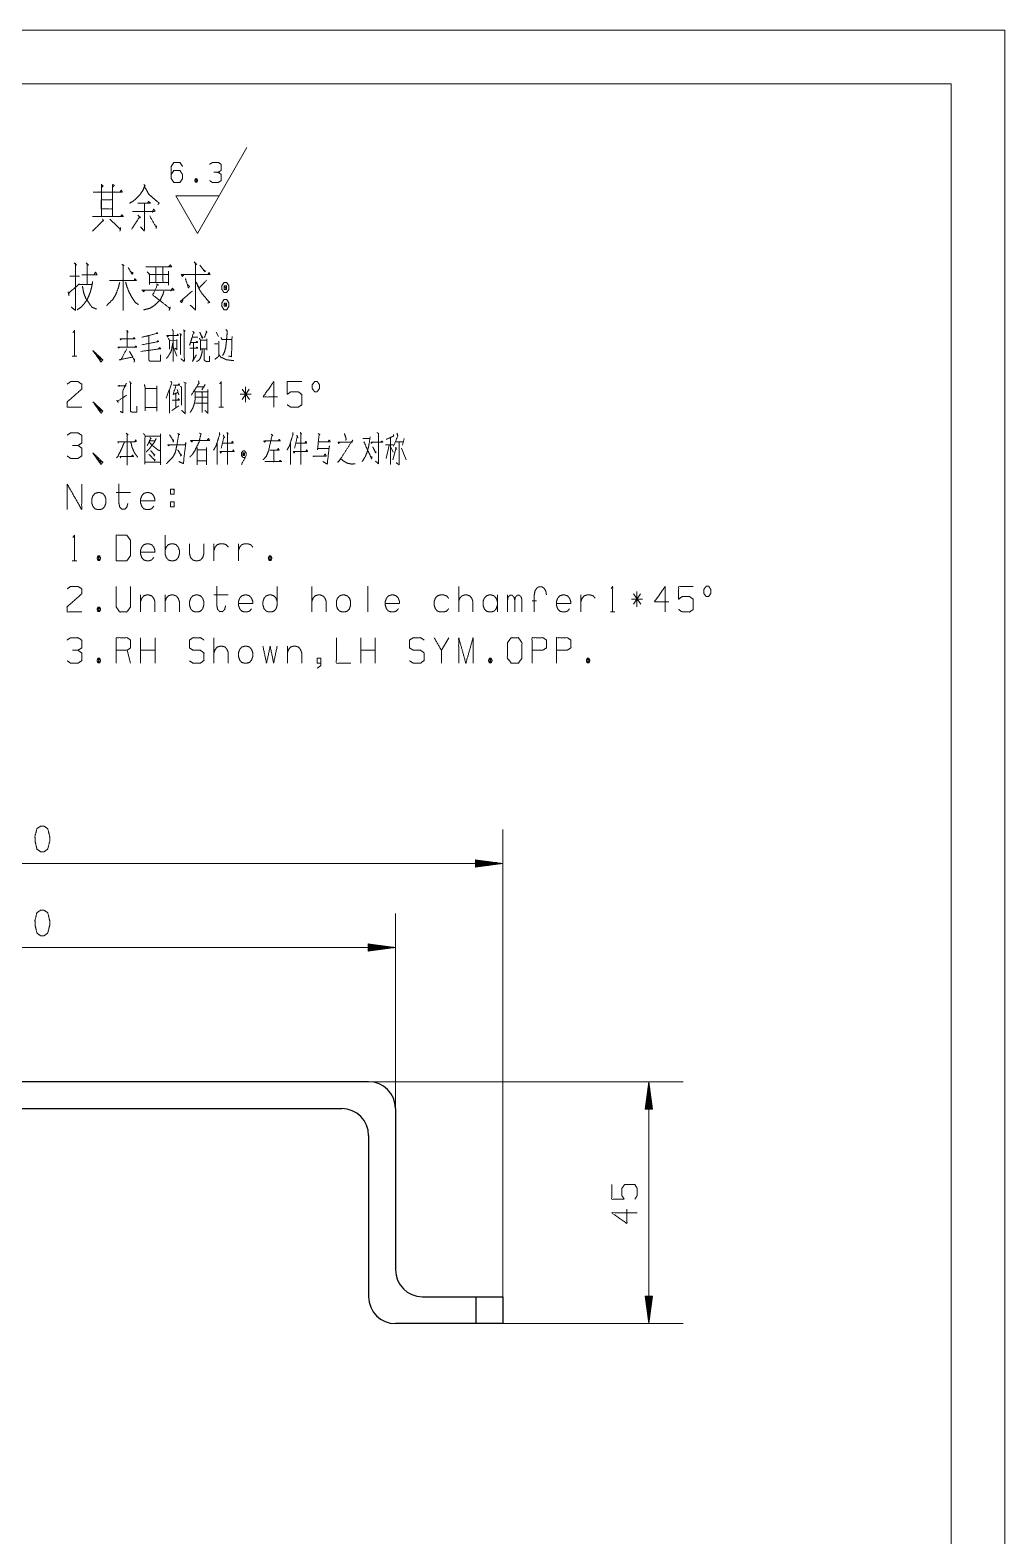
# Model space of a CAD drawing. Header units: millimetres. Extents: x 0 to 210, y 0 to 297.
# Drawn here: x 119.3 to 210, y 156.9 to 297 of the extents above; entities that cross this region are included whole.
import ezdxf

# ---------------------------------------------------------------- set-up
doc = ezdxf.new("R2010")
doc.units = ezdxf.units.MM
doc.layers.add('101', color=7, linetype='Continuous', true_color=0xffffff)

msp = doc.modelspace()

# ---------------------------------------------------------------- linework, layer by layer
at = {"layer": '101', "color": 133, "linetype": 'Continuous', "lineweight": 18}
for p, q in [((210, 297), (0, 297)), ((210, 0), (210, 297)), ((205, 292), (25, 292)), ((205, 5), (205, 292))]:
    msp.add_line(p, q, dxfattribs=at)
at = {"layer": '101', "color": 43, "linetype": 'Continuous', "lineweight": 18}
for p, q in [((134.86, 278.09), (139.47, 286.09)), ((134.68, 283.18), (134.8, 282.84)), ((134.86, 278.09), (132.84, 281.59)), ((132.84, 281.59), (136.88, 281.59))]:
    msp.add_line(p, q, dxfattribs=at)
at = {"layer": '101', "color": 72, "linetype": 'Continuous', "lineweight": 18}
for p, q in [((122.99, 274.12), (123.89, 274.12)), ((123.89, 273.33), (125.03, 273.33)), ((133.57, 269.13), (133.71, 268.98)), ((132.27, 268.08), (132.95, 268.11)), ((133.23, 268.78), (133.37, 268.63)), ((133.28, 268.68), (133.28, 266.81)), ((136.46, 267.83), (136.77, 267.83)), ((136.6, 268.91), (136.81, 268.51)), ((123.2, 266.68), (123.63, 266.68)), ((132.63, 267.46), (132.95, 266.68)), ((132.27, 263.52), (132.27, 261.35)), ((132.96, 263.57), (133.14, 263.07)), ((133.6, 264.25), (133.85, 264.17)), ((134.82, 263.82), (135.51, 263.82)), ((135.59, 264.02), (135.26, 263.55)), ((139.67, 263.6), (139.02, 262.65)), ((139.02, 263.6), (139.69, 262.65)), ((139.33, 262.4), (139.33, 263.82)), ((132.47, 261.62), (133.12, 262.05)), ((132.84, 263.15), (132.84, 261.87)), ((134.68, 262.3), (135.79, 262.3)), ((134.71, 262.85), (135.81, 262.85)), ((139.85, 263.12), (138.84, 263.12)), ((136.86, 261.92), (137.29, 261.92)), ((128.23, 259.51), (128.41, 259.36)), ((128.32, 259.41), (128.32, 256.53)), ((136.7, 258.56), (136.7, 256.58)), ((143.53, 258.56), (143.53, 256.58)), ((150.24, 259.01), (150.91, 259.01)), ((152.36, 258.43), (153.12, 258.43)), ((152.69, 258.38), (152.43, 257.16)), ((152.83, 259.11), (152.83, 256.58)), ((152.87, 258.21), (153.08, 257.73)), ((153.35, 258.16), (153.03, 257.03)), ((153.26, 258.71), (154.04, 258.71)), ((153.28, 258.21), (153.42, 257.98)), ((153.86, 258.11), (154.27, 257.01)), ((154.11, 259.01), (153.93, 258.38)), ((127.3, 253.97), (128.62, 253.97)), ((132.35, 253.12), (132.68, 253.12)), ((132.35, 253.12), (132.35, 252.65)), ((131.85, 248.26), (131.85, 250.01)), ((125.6, 248.08), (125.76, 247.66)), ((136.4, 247.63), (136.4, 249.21)), ((138.68, 247.63), (138.68, 249.21)), ((141.54, 248.08), (141.7, 247.66)), ((123.2, 247.63), (123.63, 247.63)), ((145.51, 242.87), (145.51, 245.25)), ((150.73, 245.27), (150.73, 242.87)), ((159.17, 242.87), (159.17, 245.25)), ((129.57, 244.45), (129.57, 242.87)), ((131.85, 244.45), (131.85, 242.87)), ((136.4, 244.45), (137.73, 244.45)), ((162.77, 242.87), (162.77, 244.45)), ((163.72, 242.87), (163.72, 244.45)), ((166.42, 243.92), (166, 243.92)), ((170.55, 242.87), (170.55, 244.45)), ((176.27, 244.07), (175.26, 244.07)), ((176.09, 244.55), (175.44, 243.6)), ((175.44, 244.55), (176.11, 243.6)), ((175.76, 243.35), (175.76, 244.77)), ((125.6, 243.32), (125.76, 242.9)), ((173.29, 242.87), (173.71, 242.87)), ((129.57, 238.11), (129.57, 240.48)), ((130.92, 238.11), (130.92, 240.48)), ((136.4, 238.11), (136.4, 240.48)), ((143.23, 239.68), (143.23, 238.11)), ((150.06, 238.11), (150.06, 240.48)), ((151.41, 238.11), (151.41, 240.48)), ((158.24, 240.48), (157.56, 239.31)), ((125.6, 238.56), (125.76, 238.13)), ((128.64, 238.11), (128.31, 239.31)), ((130.92, 239.31), (129.57, 239.31)), ((151.41, 239.31), (150.06, 239.31)), ((162.03, 238.56), (162.19, 238.13)), ((171.13, 238.56), (171.29, 238.13))]:
    msp.add_line(p, q, dxfattribs=at)
at = {"layer": '101', "color": 22, "linetype": 'Continuous', "lineweight": 18}
for p, q in [((163.29, 179.17), (163.29, 222.65)), ((73.29, 219.47), (163.29, 219.47)), ((160.75, 219.81), (160.75, 219.14)), ((163.29, 219.47), (160.75, 219.81)), ((160.75, 219.8), (160.78, 219.8)), ((160.75, 219.8), (160.78, 219.8)), ((160.75, 219.75), (161.17, 219.75)), ((160.75, 219.7), (161.55, 219.7)), ((160.75, 219.65), (161.94, 219.65)), ((160.75, 219.6), (162.32, 219.6)), ((160.75, 219.55), (162.71, 219.55)), ((160.75, 219.5), (163.1, 219.5)), ((160.75, 219.14), (163.29, 219.47)), ((160.75, 219.45), (163.1, 219.45)), ((160.75, 219.4), (162.71, 219.4)), ((160.75, 219.35), (162.32, 219.35)), ((160.75, 219.29), (161.94, 219.29)), ((160.75, 219.24), (161.55, 219.24)), ((160.75, 219.19), (161.17, 219.19)), ((160.75, 219.14), (160.78, 219.14)), ((160.75, 219.14), (160.78, 219.14)), ((153.29, 196.67), (153.29, 214.83)), ((83.29, 211.66), (153.29, 211.66)), ((150.75, 211.99), (150.75, 211.32)), ((153.29, 211.66), (150.75, 211.99)), ((150.75, 211.99), (150.78, 211.99)), ((150.75, 211.99), (150.78, 211.99)), ((150.75, 211.94), (151.17, 211.94)), ((150.75, 211.88), (151.55, 211.88)), ((150.75, 211.83), (151.94, 211.83)), ((150.75, 211.78), (152.32, 211.78)), ((150.75, 211.73), (152.71, 211.73)), ((150.75, 211.68), (153.1, 211.68)), ((150.75, 211.32), (153.29, 211.66)), ((150.75, 211.63), (153.1, 211.63)), ((150.75, 211.58), (152.71, 211.58)), ((150.75, 211.53), (152.32, 211.53)), ((150.75, 211.48), (151.94, 211.48)), ((150.75, 211.43), (151.55, 211.43)), ((150.75, 211.38), (151.17, 211.38)), ((150.75, 211.33), (150.78, 211.33)), ((150.75, 211.33), (150.78, 211.33)), ((150.79, 199.17), (180.05, 199.17)), ((176.88, 199.17), (176.54, 196.63)), ((176.85, 196.63), (176.85, 198.97)), ((176.88, 176.67), (176.88, 199.17)), ((177.21, 196.63), (176.88, 199.17)), ((176.9, 196.63), (176.9, 198.97)), ((176.7, 196.63), (176.7, 197.82)), ((176.75, 196.63), (176.75, 198.2)), ((176.8, 196.63), (176.8, 198.59)), ((176.95, 196.63), (176.95, 198.59)), ((177, 196.63), (177, 198.2)), ((177.05, 196.63), (177.05, 197.82)), ((176.54, 196.63), (176.54, 196.66)), ((176.54, 196.63), (176.54, 196.66)), ((176.54, 196.63), (177.21, 196.63)), ((176.6, 196.63), (176.6, 197.05)), ((176.65, 196.63), (176.65, 197.43)), ((177.1, 196.63), (177.1, 197.43)), ((177.15, 196.63), (177.15, 197.05)), ((177.21, 196.63), (177.21, 196.66)), ((177.21, 196.63), (177.21, 196.66)), ((177.21, 179.21), (176.54, 179.21)), ((176.54, 179.21), (176.88, 176.67)), ((176.54, 179.21), (176.54, 179.18)), ((176.54, 179.21), (176.54, 179.18)), ((176.6, 179.21), (176.6, 178.79)), ((176.65, 179.21), (176.65, 178.4)), ((176.7, 179.21), (176.7, 178.02)), ((176.75, 179.21), (176.75, 177.63)), ((176.8, 179.21), (176.8, 177.25)), ((176.85, 179.21), (176.85, 176.86)), ((176.88, 176.67), (177.21, 179.21)), ((176.9, 179.21), (176.9, 176.86)), ((176.95, 179.21), (176.95, 177.25)), ((177, 179.21), (177, 177.63)), ((177.05, 179.21), (177.05, 178.02)), ((177.1, 179.21), (177.1, 178.4)), ((177.15, 179.21), (177.15, 178.79)), ((177.21, 179.21), (177.21, 179.18)), ((177.21, 179.21), (177.21, 179.18)), ((160.79, 176.67), (180.05, 176.67))]:
    msp.add_line(p, q, dxfattribs=at)
at = {"layer": '101', "color": 72, "linetype": 'Continuous', "lineweight": 25}
for p, q in [((150.79, 199.17), (85.79, 199.17)), ((88.29, 196.67), (148.29, 196.67)), ((153.29, 196.67), (153.29, 181.67)), ((150.79, 194.17), (150.79, 179.17)), ((155.79, 179.17), (160.79, 179.17)), ((160.79, 176.67), (160.79, 179.17)), ((160.79, 179.17), (163.29, 179.17)), ((163.29, 179.17), (163.29, 176.67)), ((160.79, 176.67), (153.29, 176.67)), ((163.29, 176.67), (160.79, 176.67))]:
    msp.add_line(p, q, dxfattribs=at)
for centre, start, end in [((150.79, 196.67), 0, 90), ((148.29, 194.17), 0, 90), ((155.79, 181.67), 180, 270), ((153.29, 179.17), 180, 270)]:
    msp.add_arc(centre, 2.5, start, end, dxfattribs=at)
at = {"layer": '101', "color": 43, "linetype": 'Continuous', "lineweight": 18}
for points, knots in [([(132.42, 283.57), (132.67, 283.95), (133.22, 283.95), (133.48, 283.57), (133.48, 283.2), (133.22, 282.82), (132.67, 282.82), (132.42, 283.2), (132.42, 284.32), (132.67, 284.69), (133.22, 284.69), (133.48, 284.32)], [0, 0, 0.076964, 0.169762, 0.248074, 0.312018, 0.39033, 0.483129, 0.560092, 0.751926, 0.82889, 0.921688, 1, 1]), ([(136.8, 283.77), (137.07, 283.95), (137.07, 284.52), (136.8, 284.69), (136.26, 284.69), (135.99, 284.52)], [0, 0, 0.153875, 0.429861, 0.58373, 0.84613, 1, 1]), ([(134.68, 282.84), (134.8, 282.84), (134.87, 283.02), (134.8, 283.18), (134.68, 283.18), (134.61, 283.02), (134.68, 282.84), (134.8, 283.18)], [0, 0, 0.093972, 0.236779, 0.365956, 0.459928, 0.589106, 0.731912, 1, 1]), ([(136.01, 283), (136.26, 282.82), (136.8, 282.82), (137.07, 283), (137.07, 283.57), (136.8, 283.77), (136.4, 283.77)], [0, 0, 0.124123, 0.343691, 0.47245, 0.703378, 0.836731, 1, 1])]:
    msp.add_open_spline(points, degree=1, knots=knots, dxfattribs=at)
at = {"layer": '101', "color": 72, "linetype": 'Continuous', "lineweight": 18}
for points, knots in [([(125.9, 282.65), (126.08, 282.5), (125.92, 282.35), (125.92, 282.65), (125.92, 279.65), (125.92, 281.94), (125.15, 281.94), (127.88, 281.94), (126.96, 281.94), (126.96, 282.61), (126.96, 279.65), (126.96, 281.22), (125.9, 281.22), (125.9, 280.36), (126.96, 280.36), (126.96, 279.65), (125.1, 279.65), (127.96, 279.65), (127.83, 279.84), (127.7, 279.65)], [0, 0, 0.009716, 0.018619, 0.030835, 0.152988, 0.24613, 0.277436, 0.388628, 0.426411, 0.453896, 0.574522, 0.638652, 0.681833, 0.716952, 0.760133, 0.789144, 0.864711, 0.9813, 0.99065, 1, 1]), ([(126.98, 282.42), (127.12, 282.54), (126.96, 282.65)], [0, 0, 0.471547, 1, 1]), ([(127.65, 281.94), (127.78, 282.12), (127.86, 281.94)], [0, 0, 0.529964, 1, 1]), ([(129.87, 282.65), (130.03, 282.5), (129.95, 282.54), (129.79, 282.09), (129.52, 281.71), (129.2, 281.37), (128.91, 281.11), (128.54, 280.89)], [0, 0, 0.086309, 0.12102, 0.309422, 0.490699, 0.673786, 0.828669, 1, 1]), ([(129.92, 282.42), (130.13, 282.12), (130.32, 281.75), (130.69, 281.41), (131.14, 281.04), (131.27, 280.92), (131.3, 280.92), (131.19, 280.77)], [0, 0, 0.162725, 0.348029, 0.570221, 0.829897, 0.906896, 0.918637, 1, 1]), ([(128.83, 280.14), (130.93, 280.14), (130.79, 280.36), (130.66, 280.06)], [0, 0, 0.780473, 0.877784, 1, 1]), ([(129.31, 280.89), (130.5, 280.89), (130.32, 281.07), (130.19, 280.89)], [0, 0, 0.707414, 0.863844, 1, 1]), ([(129.92, 280.89), (129.92, 278.3), (129.55, 278.71)], [0, 0, 0.823411, 1, 1]), ([(126.03, 279.42), (126.13, 279.24), (126.11, 279.31), (125.1, 278.3)], [0, 0, 0.125003, 0.171161, 1, 1]), ([(126.72, 279.42), (127.7, 278.45), (127.7, 278.64), (127.65, 278.3)], [0, 0, 0.723289, 0.821344, 1, 1]), ([(129.31, 279.8), (129.55, 279.54), (129.5, 279.65), (128.75, 278.49)], [0, 0, 0.190888, 0.257814, 1, 1]), ([(130.42, 279.72), (131.03, 278.64), (131.06, 278.79), (131.01, 278.56)], [0, 0, 0.76477, 0.858208, 1, 1]), ([(123.39, 275.36), (123.6, 275.13), (123.5, 275.28), (123.5, 270.93), (123.12, 271.23)], [0, 0, 0.05812, 0.09265, 0.910293, 1, 1]), ([(124.5, 275.36), (124.74, 275.13), (124.61, 275.21), (124.61, 273.37)], [0, 0, 0.141502, 0.207217, 1, 1]), ([(127.81, 275.21), (128.05, 275.1), (127.94, 275.13), (127.94, 270.9), (127.94, 273.71), (126.67, 273.71), (129.16, 273.71), (129.03, 273.9), (128.98, 273.71)], [0, 0, 0.022711, 0.032395, 0.397209, 0.639341, 0.748901, 0.963455, 0.983225, 1, 1]), ([(128.42, 274.91), (128.79, 274.27), (128.87, 274.42), (128.69, 274.5)], [0, 0, 0.665994, 0.819283, 1, 1]), ([(130.06, 274.98), (132.47, 274.98), (132.34, 275.17), (132.18, 274.98)], [0, 0, 0.835354, 0.914861, 1, 1]), ([(130.19, 274.5), (130.4, 274.31), (130.4, 273.33), (130.4, 273.52), (132.18, 273.52), (132.18, 273.26), (132.18, 274.57), (132.18, 274.27), (130.33, 274.27), (130.99, 274.27), (130.99, 274.95), (130.99, 273.52), (131.65, 273.52), (131.65, 274.91)], [0, 0, 0.024061, 0.106927, 0.122861, 0.273834, 0.296144, 0.407695, 0.433192, 0.590924, 0.647258, 0.704627, 0.82574, 0.882073, 1, 1]), ([(134.56, 275.43), (134.77, 275.17), (134.69, 275.32), (134.69, 270.97), (134.19, 271.42)], [0, 0, 0.060996, 0.091685, 0.877915, 1, 1]), ([(135.09, 275.13), (135.57, 274.5), (135.6, 274.61), (135.38, 274.65)], [0, 0, 0.706411, 0.808931, 1, 1]), ([(122.83, 272.66), (122.91, 272.32), (122.86, 272.51), (123.89, 273.41)], [0, 0, 0.181309, 0.283199, 1, 1]), ([(125.11, 273.6), (125.01, 273.07), (124.9, 272.66), (124.77, 272.32), (124.61, 271.95), (124.34, 271.57), (124.08, 271.27), (123.66, 270.97)], [0, 0, 0.172188, 0.30911, 0.425674, 0.556628, 0.704269, 0.832974, 1, 1]), ([(124.11, 274.23), (125.51, 274.23), (125.38, 274.5), (125.25, 274.27)], [0, 0, 0.716781, 0.866789, 1, 1]), ([(124.16, 273.18), (124.21, 272.92), (124.26, 272.62), (124.37, 272.28), (124.53, 271.95), (125.03, 271.23), (125.46, 271.05)], [0, 0, 0.101604, 0.217194, 0.351411, 0.492975, 0.824035, 1, 1]), ([(127.63, 273.52), (127.49, 273), (127.26, 272.4), (126.99, 271.95), (126.41, 271.38)], [0, 0, 0.214887, 0.471143, 0.678419, 1, 1]), ([(128.18, 273.56), (128.29, 273.15), (128.5, 272.62), (128.77, 272.13), (129.06, 271.68), (129.38, 271.46)], [0, 0, 0.172226, 0.401195, 0.625592, 0.842428, 1, 1]), ([(131.04, 273.41), (131.23, 273.26), (131.15, 273.33), (130.7, 272.36), (132.29, 271.12), (132.34, 271.23), (132.23, 270.93)], [0, 0, 0.061502, 0.089679, 0.366513, 0.885935, 0.917991, 1, 1]), ([(133.58, 274.23), (133.45, 274.08), (133.37, 274.27), (136.02, 274.27), (135.94, 274.46), (135.83, 274.27)], [0, 0, 0.057622, 0.116247, 0.87937, 0.937996, 1, 1]), ([(133.74, 273.9), (134.01, 273.03), (134.14, 273.15), (133.95, 273.33)], [0, 0, 0.673371, 0.803122, 1, 1]), ([(135.73, 273.75), (135.01, 273), (134.75, 273.56), (135.01, 272.92), (135.25, 272.55), (135.52, 272.21), (135.97, 271.68), (136.02, 271.68), (135.83, 271.61)], [0, 0, 0.248755, 0.397958, 0.563615, 0.67026, 0.773236, 0.939249, 0.951973, 1, 1]), ([(137.58, 273.52), (137.34, 273.52), (137.13, 273.22), (137.13, 272.88), (137.34, 272.58), (137.58, 272.58), (137.79, 272.88), (137.79, 273.22), (137.58, 273.52)], [0, 0, 0.091012, 0.231142, 0.359871, 0.5, 0.591012, 0.731142, 0.859871, 1, 1]), ([(137.58, 272.88), (137.58, 273.22), (137.34, 273.22)], [0, 0, 0.585821, 1, 1]), ([(137.34, 272.88), (137.58, 272.88), (137.34, 273.22), (137.34, 272.88)], [0, 0, 0.24116, 0.6589, 1, 1]), ([(129.98, 272.81), (129.85, 272.66), (129.72, 272.81), (132.69, 272.81), (132.53, 273), (132.39, 272.73)], [0, 0, 0.051202, 0.102404, 0.861893, 0.924784, 1, 1]), ([(131.73, 272.7), (131.65, 272.4), (131.41, 271.91), (130.91, 271.42), (130.43, 271.12), (129.85, 270.97)], [0, 0, 0.114105, 0.313644, 0.571355, 0.778589, 1, 1]), ([(133.53, 271.98), (133.4, 271.65), (133.26, 271.76), (134.4, 272.73)], [0, 0, 0.178041, 0.263409, 1, 1]), ([(137.79, 271.61), (137.58, 271.95), (137.34, 271.95), (137.13, 271.61), (137.13, 271.31), (137.34, 270.97), (137.58, 270.97), (137.79, 271.31), (137.79, 271.61)], [0, 0, 0.149196, 0.238511, 0.387707, 0.5, 0.649196, 0.738511, 0.887707, 1, 1]), ([(137.58, 271.61), (137.34, 271.61), (137.58, 271.31), (137.58, 271.61)], [0, 0, 0.258816, 0.674596, 1, 1]), ([(137.34, 271.61), (137.34, 271.31), (137.58, 271.31)], [0, 0, 0.556988, 1, 1]), ([(123.28, 268.86), (123.42, 269.06), (123.42, 266.68)], [0, 0, 0.093493, 1, 1]), ([(128.29, 269.08), (128.41, 268.91), (128.32, 268.98), (128.32, 267.51), (127.46, 267.51), (129.21, 267.51), (129.12, 267.61), (129.01, 267.48)], [0, 0, 0.045421, 0.069983, 0.382581, 0.566131, 0.936975, 0.96526, 1, 1]), ([(132.52, 269.16), (132.59, 269.03), (132.59, 266.18)], [0, 0, 0.047977, 1, 1]), ([(133.64, 269.03), (133.64, 266.18), (133.32, 266.43)], [0, 0, 0.875675, 1, 1]), ([(134.43, 268.98), (134.57, 268.81), (134.5, 268.88), (134.13, 267.68), (134.37, 268.43), (134.9, 268.43)], [0, 0, 0.07747, 0.112964, 0.545476, 0.817419, 1, 1]), ([(135.66, 269.01), (135.75, 268.86), (135.72, 268.93), (135.51, 268.41)], [0, 0, 0.21148, 0.312206, 1, 1]), ([(137.5, 269.16), (137.64, 269.01), (137.61, 268.66), (137.57, 268.18), (137.5, 267.51), (137.36, 267.01), (137.2, 266.73)], [0, 0, 0.080833, 0.218771, 0.405547, 0.671675, 0.875424, 1, 1]), ([(127.81, 268.28), (127.72, 268.18), (127.67, 268.28), (129.05, 268.28), (128.96, 268.41), (128.89, 268.28)], [0, 0, 0.069438, 0.128331, 0.845636, 0.925285, 1, 1]), ([(131.08, 268.91), (131.16, 268.73), (131.11, 268.78), (129.68, 268.43), (130.33, 268.58), (130.33, 266.38), (130.37, 266.23), (130.46, 266.21), (131.41, 266.21), (131.41, 266.78)], [0, 0, 0.030685, 0.042091, 0.272771, 0.377787, 0.722121, 0.746243, 0.760618, 0.910004, 1, 1]), ([(129.7, 267.73), (131.27, 268.03), (131.16, 268.11), (131.04, 267.98)], [0, 0, 0.839668, 0.907777, 1, 1]), ([(132.56, 267.86), (132.49, 267.48), (132.45, 267.26), (132.38, 267.06), (132.2, 266.76), (132.12, 266.63), (131.97, 266.46)], [0, 0, 0.246544, 0.393711, 0.530759, 0.755723, 0.854636, 1, 1]), ([(132.15, 268.56), (132.1, 268.43), (132.01, 268.58), (133.09, 268.58), (133.02, 268.73), (132.96, 268.58)], [0, 0, 0.079266, 0.180892, 0.810309, 0.907117, 1, 1]), ([(132.15, 268.31), (132.26, 268.16), (132.26, 267.33)], [0, 0, 0.182108, 1, 1]), ([(132.95, 268.23), (132.95, 267.26), (132.79, 267.41)], [0, 0, 0.816828, 1, 1]), ([(134.25, 267.93), (134.89, 267.93), (134.8, 268.06), (134.73, 267.93)], [0, 0, 0.682003, 0.846077, 1, 1]), ([(134.48, 267.91), (134.48, 266.38), (134.39, 266.16), (134.75, 266.78)], [0, 0, 0.613737, 0.711023, 1, 1]), ([(135.05, 268.33), (135.13, 268.18), (135.13, 267.23), (135.13, 267.36), (135.72, 267.36), (135.72, 267.23), (135.72, 268.28), (135.72, 268.16), (135.12, 268.16)], [0, 0, 0.046635, 0.301101, 0.334582, 0.490817, 0.524298, 0.80555, 0.839031, 1, 1]), ([(135.08, 268.91), (135.31, 268.33), (135.36, 268.41), (135.22, 268.58)], [0, 0, 0.661513, 0.759638, 1, 1]), ([(136.85, 268.06), (136.85, 266.81), (136.83, 266.66), (136.69, 266.53), (136.49, 266.38)], [0, 0, 0.681083, 0.76337, 0.86621, 1, 1]), ([(137.04, 268.41), (137.15, 268.23), (138.07, 268.23)], [0, 0, 0.182095, 1, 1]), ([(138.08, 268.51), (138.03, 266.63), (137.76, 266.68)], [0, 0, 0.87425, 1, 1]), ([(125.29, 266.96), (125.89, 266.33), (125.75, 266.33), (125.14, 267.18), (125.89, 266.11), (126.05, 266.33), (125.14, 267.18)], [0, 0, 0.178025, 0.207059, 0.420796, 0.689032, 0.745609, 1, 1]), ([(127.58, 267.48), (127.51, 267.41), (127.46, 267.51)], [0, 0, 0.476633, 1, 1]), ([(128.29, 267.36), (127.74, 266.33), (127.58, 266.33), (128.84, 266.58), (128.55, 267.11), (128.99, 266.28), (129.01, 266.43), (128.98, 266.11)], [0, 0, 0.252056, 0.286554, 0.564054, 0.69338, 0.896345, 0.929101, 1, 1]), ([(129.59, 267.11), (131.43, 267.36), (131.36, 267.48), (131.25, 267.36)], [0, 0, 0.857787, 0.924197, 1, 1]), ([(134.16, 267.41), (134.9, 267.41), (134.8, 267.51), (134.71, 267.38)], [0, 0, 0.712978, 0.852975, 1, 1]), ([(135.29, 267.28), (135.29, 267.01), (135.22, 266.73), (135.12, 266.46), (134.99, 266.28), (134.76, 266.16)], [0, 0, 0.206834, 0.420394, 0.642071, 0.803267, 1, 1]), ([(135.49, 267.28), (135.49, 266.33), (135.56, 266.23), (135.7, 266.18), (135.97, 266.18), (135.97, 266.66)], [0, 0, 0.484056, 0.54646, 0.622879, 0.757967, 1, 1]), ([(136.9, 266.78), (137.02, 266.58), (137.2, 266.51), (137.39, 266.41), (137.57, 266.33), (137.76, 266.31), (138.01, 266.28), (138.26, 266.28)], [0, 0, 0.153717, 0.279203, 0.422103, 0.547596, 0.675712, 0.838271, 1, 1]), ([(122.74, 264.07), (123.06, 264.3), (123.75, 264.3), (124.09, 264.07), (124.09, 263.6), (122.73, 262.4), (122.74, 261.92), (124.09, 261.92)], [0, 0, 0.069691, 0.192977, 0.265273, 0.350228, 0.67474, 0.759753, 1, 1]), ([(127.6, 263.97), (127.56, 263.87), (127.47, 263.92), (128.22, 263.92)], [0, 0, 0.111654, 0.218544, 1, 1]), ([(128.25, 264.15), (127.92, 263.45), (127.92, 261.4), (127.67, 261.52)], [0, 0, 0.250153, 0.910676, 1, 1]), ([(128.53, 264.32), (128.71, 264.12), (128.62, 264.17), (128.62, 261.65), (128.64, 261.52), (128.8, 261.45), (129.21, 261.45), (129.21, 262.02)], [0, 0, 0.063895, 0.088205, 0.692698, 0.72292, 0.765022, 0.862345, 1, 1]), ([(129.93, 264.02), (130, 263.7), (130, 261.57), (130, 261.9), (131.09, 261.9), (131.09, 261.57), (131.09, 263.92), (131.09, 263.67), (130.02, 263.67)], [0, 0, 0.0422, 0.311814, 0.35305, 0.492089, 0.533324, 0.831486, 0.863204, 1, 1]), ([(131.94, 262.75), (132.49, 264.17), (132.4, 264.32), (132.38, 264.35)], [0, 0, 0.881767, 0.982312, 1, 1]), ([(132.86, 263.92), (132.59, 263.1), (133.05, 263.3)], [0, 0, 0.633567, 1, 1]), ([(132.61, 263.97), (133.21, 263.97), (133.14, 264.1), (133.05, 263.97)], [0, 0, 0.669481, 0.829459, 1, 1]), ([(133.28, 263.87), (133.39, 263.77), (133.39, 262.1)], [0, 0, 0.080057, 1, 1]), ([(133.72, 264.17), (133.72, 261.32), (133.39, 261.62)], [0, 0, 0.863554, 1, 1]), ([(134.53, 263.52), (134.66, 263.35), (134.66, 262.85), (134.64, 262.62), (134.62, 262.47), (134.57, 262.25), (134.5, 262.02), (134.41, 261.8), (134.32, 261.65), (134.18, 261.42)], [0, 0, 0.095692, 0.318943, 0.419714, 0.487156, 0.590369, 0.695675, 0.803609, 0.881347, 1, 1]), ([(134.96, 264.37), (135.01, 264.17), (134.3, 263.05)], [0, 0, 0.134733, 1, 1]), ([(134.68, 263.35), (135.84, 263.35), (135.84, 263.55), (135.84, 261.35), (135.56, 261.62)], [0, 0, 0.294511, 0.345, 0.900414, 1, 1]), ([(135.21, 263.32), (135.29, 263.35), (135.29, 261.42)], [0, 0, 0.04554, 1, 1]), ([(136.93, 264.1), (137.08, 264.3), (137.08, 261.92)], [0, 0, 0.093491, 1, 1]), ([(142.3, 262.87), (140.96, 262.87), (141.96, 264.3), (141.96, 261.92)], [0, 0, 0.245868, 0.565294, 1, 1]), ([(143.22, 262.15), (143.55, 261.92), (144.24, 261.92), (144.58, 262.15), (144.58, 263.1), (144.24, 263.35), (143.55, 263.35), (143.22, 263.12), (143.22, 264.3), (144.58, 264.3)], [0, 0, 0.062228, 0.168343, 0.230571, 0.376815, 0.441266, 0.547381, 0.609609, 0.79049, 1, 1]), ([(145.77, 263.35), (146, 263.35), (146.22, 263.67), (146.22, 264), (146, 264.32), (145.77, 264.32), (145.54, 264), (145.54, 263.67), (145.77, 263.35)], [0, 0, 0.085681, 0.230397, 0.35158, 0.496296, 0.581977, 0.730397, 0.85158, 1, 1]), ([(125.29, 262.2), (125.89, 261.57), (125.75, 261.57), (125.14, 262.42), (125.89, 261.35), (126.05, 261.57), (125.14, 262.42)], [0, 0, 0.178025, 0.207059, 0.420796, 0.689032, 0.745609, 1, 1]), ([(127.35, 262.57), (127.49, 262.37), (127.42, 262.47), (128.29, 263.05)], [0, 0, 0.17409, 0.261137, 1, 1]), ([(132.52, 262.57), (133.19, 262.57), (133.09, 262.72), (133.02, 262.57)], [0, 0, 0.657714, 0.837611, 1, 1]), ([(123.75, 258.36), (124.09, 258.58), (124.09, 259.31), (123.75, 259.53), (123.06, 259.53), (122.73, 259.31)], [0, 0, 0.153874, 0.429851, 0.583726, 0.846126, 1, 1]), ([(129.84, 259.46), (129.98, 259.33), (129.98, 256.63), (129.98, 256.81), (131.43, 256.81), (131.43, 256.56), (131.43, 259.41), (131.43, 259.23), (129.98, 259.23)], [0, 0, 0.02043, 0.312717, 0.331661, 0.488561, 0.515626, 0.824154, 0.8431, 1, 1]), ([(133.03, 259.46), (133.23, 259.38), (133.12, 259.41), (132.96, 258.43), (132.86, 257.96), (132.77, 257.63), (132.54, 257.23), (132.22, 256.93), (131.97, 256.66)], [0, 0, 0.06134, 0.093413, 0.384206, 0.527463, 0.626603, 0.762387, 0.891107, 1, 1]), ([(132.27, 259.36), (132.63, 258.76), (132.65, 258.86), (132.61, 258.68)], [0, 0, 0.713169, 0.817169, 1, 1]), ([(135.05, 259.51), (135.24, 259.41), (135.17, 259.41), (135.01, 258.68), (134.62, 257.88), (134.39, 257.53), (134.14, 257.28)], [0, 0, 0.081229, 0.107498, 0.383269, 0.713754, 0.869308, 1, 1]), ([(136.9, 259.58), (136.93, 259.41), (136.69, 258.63), (136.6, 258.33), (136.49, 258.16), (136.37, 257.93)], [0, 0, 0.101081, 0.561694, 0.738769, 0.854621, 1, 1]), ([(137.27, 259.33), (137.39, 259.06), (137.32, 259.16), (137.08, 258.11)], [0, 0, 0.200661, 0.282158, 1, 1]), ([(137.59, 259.58), (137.73, 259.41), (137.66, 259.48), (137.66, 256.58)], [0, 0, 0.069696, 0.101625, 1, 1]), ([(141.72, 259.41), (141.88, 259.28), (141.82, 259.38), (141.47, 257.83), (141.26, 257.33), (140.97, 257.03)], [0, 0, 0.070723, 0.11029, 0.666028, 0.855885, 1, 1]), ([(143.73, 259.58), (143.76, 259.41), (143.52, 258.63), (143.43, 258.33), (143.32, 258.16), (143.2, 257.93)], [0, 0, 0.10108, 0.561691, 0.738768, 0.854621, 1, 1]), ([(144.1, 259.33), (144.22, 259.06), (144.15, 259.16), (143.9, 258.11)], [0, 0, 0.200661, 0.282158, 1, 1]), ([(144.42, 259.58), (144.56, 259.41), (144.49, 259.48), (144.49, 256.58)], [0, 0, 0.069696, 0.101623, 1, 1]), ([(146.09, 259.48), (146.25, 259.36), (146.18, 259.38), (146.04, 257.96), (146.06, 258.08), (147.12, 258.08), (147.14, 258.33), (146.94, 256.63), (146.52, 256.88)], [0, 0, 0.037813, 0.051828, 0.319485, 0.343081, 0.541303, 0.588146, 0.907967, 1, 1]), ([(148.55, 259.46), (148.71, 258.93), (148.72, 258.98), (148.65, 258.86)], [0, 0, 0.73613, 0.807297, 1, 1]), ([(150.93, 259.16), (150.8, 258.28), (150.77, 258.16), (150.7, 257.96), (150.65, 257.73), (150.56, 257.53), (150.49, 257.33), (150.4, 257.21), (150.31, 257.03), (150.17, 256.86)], [0, 0, 0.358969, 0.411733, 0.497897, 0.591805, 0.68062, 0.766791, 0.828974, 0.908608, 1, 1]), ([(151.58, 259.56), (151.72, 259.46), (151.72, 256.66), (151.42, 256.91)], [0, 0, 0.051482, 0.883808, 1, 1]), ([(153.12, 259.38), (153.12, 259.23), (152.43, 258.93)], [0, 0, 0.166345, 1, 1]), ([(153.42, 259.51), (153.51, 259.26), (153.12, 258.31)], [0, 0, 0.205279, 1, 1]), ([(122.74, 257.38), (123.06, 257.16), (123.75, 257.16), (124.09, 257.38), (124.09, 258.11), (123.75, 258.36), (123.24, 258.36)], [0, 0, 0.124118, 0.343687, 0.472445, 0.703375, 0.836731, 1, 1]), ([(128.08, 258.68), (127.97, 258.46), (127.88, 258.23), (127.79, 258.03), (127.67, 257.76), (127.56, 257.58), (127.47, 257.36), (127.33, 257.21)], [0, 0, 0.149567, 0.294909, 0.426371, 0.60768, 0.730711, 0.876055, 1, 1]), ([(127.49, 258.58), (127.46, 258.71), (129.17, 258.71), (129.12, 258.88), (129.01, 258.71)], [0, 0, 0.058202, 0.826387, 0.908316, 1, 1]), ([(128.62, 258.71), (128.71, 258.51), (128.76, 258.23), (128.87, 257.98), (128.98, 257.71), (129.14, 257.48), (129.31, 257.26)], [0, 0, 0.134422, 0.306591, 0.473526, 0.654716, 0.824108, 1, 1]), ([(130.44, 258.78), (130.9, 258.78), (131.02, 259.01), (130.83, 258.63), (130.58, 258.31), (130.37, 258.03), (130.09, 257.76)], [0, 0, 0.200768, 0.312947, 0.497482, 0.67594, 0.827665, 1, 1]), ([(130.44, 259.11), (130.56, 258.98), (130.51, 259.03), (130.18, 258.33)], [0, 0, 0.171557, 0.242655, 1, 1]), ([(130.4, 258.66), (130.62, 258.38), (130.92, 258.16), (131.16, 257.96), (131.39, 257.86)], [0, 0, 0.268922, 0.559594, 0.805956, 1, 1]), ([(130.51, 257.88), (130.86, 257.48), (130.9, 257.53), (130.83, 257.38)], [0, 0, 0.701567, 0.782052, 1, 1]), ([(132.27, 258.43), (132.19, 258.31), (132.1, 258.41), (133.72, 258.41), (133.78, 258.63), (133.55, 256.68), (133.14, 256.86)], [0, 0, 0.033645, 0.062978, 0.420371, 0.471178, 0.902724, 1, 1]), ([(133.03, 257.96), (133.35, 257.41), (133.37, 257.51), (133.28, 257.36)], [0, 0, 0.697457, 0.808908, 1, 1]), ([(134.41, 258.81), (134.34, 258.68), (134.23, 258.81), (136, 258.81), (135.88, 259.01), (135.75, 258.81)], [0, 0, 0.056419, 0.120818, 0.815219, 0.907611, 1, 1]), ([(134.83, 258.16), (134.83, 256.56), (134.83, 256.93), (135.7, 256.93), (135.7, 256.56), (135.7, 258.16), (135.7, 257.96), (134.8, 257.96)], [0, 0, 0.270385, 0.333757, 0.480115, 0.543488, 0.813873, 0.847669, 1, 1]), ([(137.08, 257.81), (137.04, 257.63), (136.95, 257.81), (138.28, 257.81), (138.19, 257.96), (138.15, 257.83)], [0, 0, 0.089077, 0.186894, 0.84831, 0.935179, 1, 1]), ([(137.2, 258.58), (138.19, 258.58), (138.12, 258.76), (138.03, 258.58)], [0, 0, 0.720073, 0.85738, 1, 1]), ([(139.25, 257.23), (139.1, 257.23), (138.95, 257.43), (138.95, 257.66), (139.1, 257.86), (139.25, 257.86), (139.4, 257.66), (139.4, 257.43), (138.95, 256.58)], [0, 0, 0.057345, 0.160981, 0.252233, 0.355875, 0.413221, 0.516866, 0.608117, 1, 1]), ([(141.2, 258.78), (141.12, 258.66), (141.01, 258.78), (142.58, 258.78), (142.46, 258.93), (142.37, 258.78)], [0, 0, 0.067777, 0.140353, 0.836827, 0.922918, 1, 1]), ([(141.59, 257.93), (142.46, 257.93), (142.39, 258.08), (142.28, 257.93), (141.98, 257.93), (141.98, 256.86), (141.13, 256.86), (142.71, 256.86), (142.55, 256.98), (142.46, 256.86)], [0, 0, 0.161342, 0.192234, 0.226457, 0.282433, 0.482694, 0.640743, 0.933793, 0.971482, 1, 1]), ([(143.9, 257.81), (143.87, 257.63), (143.78, 257.81), (145.11, 257.81), (145.02, 257.96), (144.98, 257.83)], [0, 0, 0.089077, 0.186894, 0.84831, 0.935179, 1, 1]), ([(144.03, 258.58), (145.02, 258.58), (144.95, 258.76), (144.86, 258.58)], [0, 0, 0.720073, 0.857377, 1, 1]), ([(146.15, 258.71), (147.22, 258.71), (147.12, 258.88), (147.05, 258.76)], [0, 0, 0.755869, 0.899323, 1, 1]), ([(148.09, 258.66), (148, 258.53), (147.96, 258.66), (149.24, 258.66), (149.31, 258.86), (148.19, 257.13), (147.91, 256.78), (148.21, 257.13), (148.46, 256.91), (148.81, 256.71), (149.22, 256.63), (149.55, 256.66)], [0, 0, 0.0246, 0.045474, 0.249975, 0.284064, 0.614003, 0.686314, 0.760443, 0.814187, 0.879455, 0.945885, 1, 1]), ([(150.35, 258.71), (151.07, 257.11), (151.09, 257.33)], [0, 0, 0.886138, 1, 1]), ([(151.14, 258.66), (151.05, 258.53), (151.02, 258.68), (152.1, 258.68), (152.01, 258.78), (151.94, 258.66)], [0, 0, 0.092084, 0.184789, 0.833346, 0.913616, 1, 1]), ([(151.18, 258.23), (151.44, 257.68), (151.49, 257.76)], [0, 0, 0.869244, 1, 1]), ([(153.63, 258.71), (153.63, 256.56), (153.35, 256.76)], [0, 0, 0.861249, 1, 1]), ([(125.29, 257.43), (125.89, 256.81), (125.75, 256.81), (125.14, 257.66), (125.89, 256.58), (126.05, 256.81), (125.14, 257.66)], [0, 0, 0.178025, 0.207059, 0.420796, 0.689032, 0.745609, 1, 1]), ([(127.72, 257.21), (127.65, 257.33), (128.92, 257.33), (128.82, 257.48), (128.73, 257.36)], [0, 0, 0.081918, 0.807876, 0.912673, 1, 1]), ([(130.35, 257.53), (130.9, 256.98), (130.94, 257.06), (130.85, 256.91)], [0, 0, 0.751301, 0.831531, 1, 1]), ([(139.25, 257.43), (139.25, 257.66), (139.1, 257.66)], [0, 0, 0.614087, 1, 1]), ([(139.1, 257.43), (139.25, 257.43), (139.1, 257.66), (139.1, 257.43)], [0, 0, 0.223681, 0.644065, 1, 1]), ([(145.77, 257.38), (145.69, 257.33), (145.6, 257.38), (146.84, 257.38), (146.75, 257.58), (146.64, 257.41)], [0, 0, 0.054486, 0.108972, 0.772869, 0.890202, 1, 1]), ([(122.74, 252.4), (122.74, 254.77), (124.09, 252.4), (124.09, 254.77)], [0, 0, 0.317574, 0.682426, 1, 1]), ([(125.13, 252.7), (125.32, 252.47), (125.57, 252.4), (125.8, 252.4), (126.05, 252.47), (126.24, 252.7), (126.35, 253.02), (126.35, 253.37), (126.24, 253.67), (126.05, 253.9), (125.8, 253.97), (125.57, 253.97), (125.32, 253.9), (125.13, 253.67), (125.02, 253.37), (125.02, 253.02), (125.13, 252.7)], [0, 0, 0.063224, 0.118199, 0.167052, 0.222027, 0.285251, 0.357933, 0.432351, 0.500001, 0.563225, 0.618199, 0.667052, 0.722026, 0.78525, 0.8529, 0.927318, 1, 1]), ([(128.38, 252.97), (128.29, 252.62), (128.09, 252.42), (127.85, 252.42), (127.63, 252.62), (127.56, 252.97), (127.56, 254.8)], [0, 0, 0.107405, 0.190392, 0.264019, 0.350756, 0.456995, 1, 1]), ([(130.79, 252.7), (130.6, 252.47), (130.35, 252.4), (130.12, 252.4), (129.87, 252.47), (129.68, 252.7), (129.57, 253.02), (129.57, 253.37), (129.68, 253.67), (129.87, 253.9), (130.12, 253.97), (130.35, 253.97), (130.6, 253.9), (130.79, 253.67), (130.9, 253.37), (130.9, 253.2), (129.57, 253.2)], [0, 0, 0.053948, 0.100856, 0.142542, 0.189452, 0.243398, 0.305416, 0.368915, 0.426639, 0.480586, 0.527495, 0.56918, 0.616088, 0.670036, 0.72776, 0.759508, 1, 1]), ([(132.35, 253.82), (132.35, 254.3), (132.68, 254.3), (132.68, 253.82), (132.35, 253.82)], [0, 0, 0.292909, 0.5, 0.792909, 1, 1]), ([(132.68, 253.12), (132.68, 252.65), (132.35, 252.65)], [0, 0, 0.585818, 1, 1]), ([(123.28, 249.81), (123.42, 250.01), (123.42, 247.63)], [0, 0, 0.093493, 1, 1]), ([(127.3, 247.63), (128.29, 247.63), (128.64, 248.11), (128.64, 249.53), (128.29, 250.01), (127.3, 250.01), (127.3, 247.63)], [0, 0, 0.142134, 0.227162, 0.431789, 0.516816, 0.658951, 1, 1]), ([(125.6, 247.66), (125.76, 247.66), (125.85, 247.88), (125.76, 248.08), (125.6, 248.08), (125.52, 247.88), (125.6, 247.66), (125.76, 248.08)], [0, 0, 0.093981, 0.236788, 0.365956, 0.459936, 0.589106, 0.731916, 1, 1]), ([(130.79, 247.93), (130.6, 247.71), (130.35, 247.63), (130.12, 247.63), (129.87, 247.71), (129.68, 247.93), (129.57, 248.26), (129.57, 248.61), (129.68, 248.91), (129.87, 249.13), (130.12, 249.21), (130.35, 249.21), (130.6, 249.13), (130.79, 248.91), (130.9, 248.61), (130.9, 248.43), (129.57, 248.43)], [0, 0, 0.053948, 0.100856, 0.142542, 0.189452, 0.243398, 0.305416, 0.368915, 0.426639, 0.480586, 0.527495, 0.56918, 0.616088, 0.670036, 0.72776, 0.759508, 1, 1]), ([(131.85, 248.26), (131.96, 247.93), (132.15, 247.71), (132.4, 247.63), (132.63, 247.63), (132.88, 247.71), (133.07, 247.93), (133.18, 248.26), (133.18, 248.61), (133.07, 248.91), (132.88, 249.13), (132.63, 249.21), (132.4, 249.21), (132.15, 249.13), (131.96, 248.91), (131.85, 248.61)], [0, 0, 0.078525, 0.146833, 0.206228, 0.259009, 0.318404, 0.386711, 0.465236, 0.545638, 0.618727, 0.687035, 0.746428, 0.799209, 0.858603, 0.92691, 1, 1]), ([(134.13, 249.21), (134.13, 248.26), (134.23, 247.93), (134.43, 247.71), (134.68, 247.63), (134.9, 247.63), (135.15, 247.71), (135.35, 247.93), (135.45, 248.26), (135.45, 249.21)], [0, 0, 0.242017, 0.329103, 0.404859, 0.47073, 0.529269, 0.59514, 0.670896, 0.757983, 1, 1]), ([(136.4, 248.61), (136.51, 248.91), (136.7, 249.13), (136.95, 249.21), (137.29, 249.21), (137.53, 249.13), (137.73, 248.91)], [0, 0, 0.180187, 0.348583, 0.495006, 0.685181, 0.831603, 1, 1]), ([(138.68, 248.61), (138.79, 248.91), (138.98, 249.13), (139.23, 249.21), (139.56, 249.21), (139.81, 249.13), (140.01, 248.91)], [0, 0, 0.180186, 0.348583, 0.495005, 0.68518, 0.831607, 1, 1]), ([(141.54, 247.66), (141.7, 247.66), (141.79, 247.88), (141.7, 248.08), (141.54, 248.08), (141.45, 247.88), (141.54, 247.66), (141.7, 248.08)], [0, 0, 0.093976, 0.236787, 0.365958, 0.459933, 0.589104, 0.731915, 1, 1]), ([(122.74, 245.02), (123.06, 245.25), (123.75, 245.25), (124.09, 245.02), (124.09, 244.55), (122.73, 243.35), (122.74, 242.87), (124.09, 242.87)], [0, 0, 0.069691, 0.192977, 0.265273, 0.350228, 0.67474, 0.759753, 1, 1]), ([(127.3, 245.25), (127.3, 243.35), (127.62, 242.87), (128.29, 242.87), (128.64, 243.35), (128.64, 245.25)], [0, 0, 0.33715, 0.438598, 0.557781, 0.66285, 1, 1]), ([(137.48, 243.45), (137.39, 243.1), (137.2, 242.9), (136.95, 242.9), (136.74, 243.1), (136.67, 243.45), (136.67, 245.27)], [0, 0, 0.107405, 0.190394, 0.264018, 0.350755, 0.456995, 1, 1]), ([(142.28, 245.25), (142.28, 243.5), (142.18, 243.17), (141.98, 242.95), (141.73, 242.87), (141.5, 242.87), (141.26, 242.95), (141.06, 243.17), (140.96, 243.5), (140.96, 243.85), (141.06, 244.15), (141.26, 244.37), (141.5, 244.45), (141.73, 244.45), (141.98, 244.37), (142.18, 244.15), (142.28, 243.85)], [0, 0, 0.286729, 0.342738, 0.39146, 0.433825, 0.471472, 0.513838, 0.562559, 0.618569, 0.675916, 0.728049, 0.77677, 0.819135, 0.856782, 0.899146, 0.947867, 1, 1]), ([(166.21, 242.87), (166.21, 244.45), (166.26, 244.8), (166.42, 245.07), (166.63, 245.22), (166.9, 245.22), (167.13, 245.07), (167.29, 244.8), (167.34, 244.45)], [0, 0, 0.423648, 0.518871, 0.604326, 0.674201, 0.745514, 0.819322, 0.904778, 1, 1]), ([(173.36, 245.05), (173.5, 245.25), (173.5, 242.87)], [0, 0, 0.093493, 1, 1]), ([(178.72, 243.82), (177.38, 243.82), (178.39, 245.25), (178.39, 242.87)], [0, 0, 0.245868, 0.565295, 1, 1]), ([(179.64, 243.1), (179.97, 242.87), (180.66, 242.87), (181, 243.1), (181, 244.05), (180.66, 244.3), (179.97, 244.3), (179.64, 244.07), (179.64, 245.25), (181, 245.25)], [0, 0, 0.062229, 0.168345, 0.230571, 0.376815, 0.441265, 0.54738, 0.609609, 0.79049, 1, 1]), ([(182.2, 244.3), (182.43, 244.3), (182.64, 244.62), (182.64, 244.95), (182.43, 245.27), (182.2, 245.27), (181.97, 244.95), (181.97, 244.62), (182.2, 244.3)], [0, 0, 0.085681, 0.230397, 0.35158, 0.496296, 0.581977, 0.730397, 0.85158, 1, 1]), ([(129.57, 243.85), (129.68, 244.15), (129.87, 244.37), (130.12, 244.45), (130.35, 244.45), (130.6, 244.37), (130.79, 244.15), (130.9, 243.85), (130.9, 242.87)], [0, 0, 0.107749, 0.208446, 0.296008, 0.373818, 0.461377, 0.562076, 0.669825, 1, 1]), ([(131.85, 243.85), (131.96, 244.15), (132.15, 244.37), (132.4, 244.45), (132.63, 244.45), (132.88, 244.37), (133.07, 244.15), (133.18, 243.85), (133.18, 242.87)], [0, 0, 0.107749, 0.208449, 0.296007, 0.373818, 0.461376, 0.562076, 0.669825, 1, 1]), ([(134.23, 243.17), (134.43, 242.95), (134.68, 242.87), (134.9, 242.87), (135.15, 242.95), (135.35, 243.17), (135.45, 243.5), (135.45, 243.85), (135.35, 244.15), (135.15, 244.37), (134.9, 244.45), (134.68, 244.45), (134.43, 244.37), (134.23, 244.15), (134.13, 243.85), (134.13, 243.5), (134.23, 243.17)], [0, 0, 0.063224, 0.118199, 0.167054, 0.222029, 0.285253, 0.357934, 0.432352, 0.500002, 0.563226, 0.618199, 0.667055, 0.722028, 0.785252, 0.852902, 0.927319, 1, 1]), ([(139.9, 243.17), (139.71, 242.95), (139.46, 242.87), (139.23, 242.87), (138.98, 242.95), (138.79, 243.17), (138.68, 243.5), (138.68, 243.85), (138.79, 244.15), (138.98, 244.37), (139.23, 244.45), (139.46, 244.45), (139.71, 244.37), (139.9, 244.15), (140.01, 243.85), (140.01, 243.67), (138.68, 243.67)], [0, 0, 0.053946, 0.100857, 0.142542, 0.189451, 0.243398, 0.305416, 0.368915, 0.426639, 0.480587, 0.527495, 0.56918, 0.616089, 0.670036, 0.72776, 0.759508, 1, 1]), ([(145.51, 243.85), (145.62, 244.15), (145.81, 244.37), (146.06, 244.45), (146.29, 244.45), (146.53, 244.37), (146.73, 244.15), (146.84, 243.85), (146.84, 242.87)], [0, 0, 0.107748, 0.208447, 0.296006, 0.373819, 0.461377, 0.562077, 0.669826, 1, 1]), ([(147.89, 243.17), (148.09, 242.95), (148.33, 242.87), (148.56, 242.87), (148.81, 242.95), (149.01, 243.17), (149.11, 243.5), (149.11, 243.85), (149.01, 244.15), (148.81, 244.37), (148.56, 244.45), (148.33, 244.45), (148.09, 244.37), (147.89, 244.15), (147.79, 243.85), (147.79, 243.5), (147.89, 243.17)], [0, 0, 0.063224, 0.118199, 0.167052, 0.222027, 0.285251, 0.357933, 0.432351, 0.500001, 0.563225, 0.618199, 0.667052, 0.722026, 0.78525, 0.8529, 0.927318, 1, 1]), ([(153.56, 243.17), (153.36, 242.95), (153.12, 242.87), (152.89, 242.87), (152.64, 242.95), (152.45, 243.17), (152.34, 243.5), (152.34, 243.85), (152.45, 244.15), (152.64, 244.37), (152.89, 244.45), (153.12, 244.45), (153.36, 244.37), (153.56, 244.15), (153.66, 243.85), (153.66, 243.67), (152.34, 243.67)], [0, 0, 0.053948, 0.100856, 0.142542, 0.189452, 0.243398, 0.305416, 0.368915, 0.426639, 0.480586, 0.527495, 0.56918, 0.616088, 0.670036, 0.72776, 0.759508, 1, 1]), ([(158.24, 243.17), (158.04, 242.95), (157.79, 242.87), (157.44, 242.87), (157.19, 242.95), (157, 243.17), (156.89, 243.5), (156.89, 243.85), (157, 244.15), (157.19, 244.37), (157.44, 244.45), (157.79, 244.45), (158.04, 244.37), (158.24, 244.15)], [0, 0, 0.075459, 0.141072, 0.230777, 0.29639, 0.371849, 0.458595, 0.547413, 0.628154, 0.703613, 0.769224, 0.85893, 0.924541, 1, 1]), ([(159.17, 243.85), (159.27, 244.15), (159.47, 244.37), (159.72, 244.45), (159.95, 244.45), (160.19, 244.37), (160.39, 244.15), (160.49, 243.85), (160.49, 242.87)], [0, 0, 0.107749, 0.208449, 0.296007, 0.373818, 0.461376, 0.562076, 0.669825, 1, 1]), ([(162.77, 243.85), (162.66, 244.15), (162.47, 244.37), (162.22, 244.45), (161.99, 244.45), (161.75, 244.37), (161.55, 244.15), (161.44, 243.85), (161.44, 243.5), (161.55, 243.17), (161.75, 242.95), (161.99, 242.87), (162.22, 242.87), (162.47, 242.95), (162.66, 243.17), (162.77, 243.5)], [0, 0, 0.07309, 0.141395, 0.200791, 0.253572, 0.312966, 0.381273, 0.454362, 0.534764, 0.613289, 0.681596, 0.740991, 0.793772, 0.853169, 0.921475, 1, 1]), ([(163.72, 243.97), (163.77, 244.25), (163.95, 244.42), (164.15, 244.42), (164.32, 244.25), (164.39, 243.97), (164.39, 242.87)], [0, 0, 0.118879, 0.224456, 0.306984, 0.412558, 0.533084, 1, 1]), ([(164.39, 243.97), (164.45, 244.25), (164.62, 244.42), (164.83, 244.42), (164.99, 244.25), (165.06, 243.97), (165.06, 242.87)], [0, 0, 0.118605, 0.223939, 0.313761, 0.413912, 0.53416, 1, 1]), ([(169.49, 243.17), (169.3, 242.95), (169.05, 242.87), (168.82, 242.87), (168.57, 242.95), (168.38, 243.17), (168.27, 243.5), (168.27, 243.85), (168.38, 244.15), (168.57, 244.37), (168.82, 244.45), (169.05, 244.45), (169.3, 244.37), (169.49, 244.15), (169.6, 243.85), (169.6, 243.67), (168.27, 243.67)], [0, 0, 0.053947, 0.100856, 0.142543, 0.189452, 0.243399, 0.305416, 0.368915, 0.426639, 0.480586, 0.527494, 0.569181, 0.616089, 0.670036, 0.727761, 0.759508, 1, 1]), ([(170.55, 243.85), (170.66, 244.15), (170.85, 244.37), (171.1, 244.45), (171.43, 244.45), (171.68, 244.37), (171.88, 244.15)], [0, 0, 0.180187, 0.348583, 0.495006, 0.685181, 0.831603, 1, 1]), ([(125.6, 242.9), (125.76, 242.9), (125.85, 243.12), (125.76, 243.32), (125.6, 243.32), (125.52, 243.12), (125.6, 242.9), (125.76, 243.32)], [0, 0, 0.093981, 0.236788, 0.365956, 0.459936, 0.589106, 0.731916, 1, 1]), ([(123.75, 239.31), (124.09, 239.53), (124.09, 240.26), (123.75, 240.48), (123.06, 240.48), (122.73, 240.26)], [0, 0, 0.153874, 0.429851, 0.583726, 0.846126, 1, 1]), ([(127.3, 238.11), (127.3, 240.48), (128.31, 240.48), (128.64, 240.26), (128.64, 239.53), (128.31, 239.31), (127.3, 239.31)], [0, 0, 0.400951, 0.571034, 0.639278, 0.761673, 0.829917, 1, 1]), ([(134.11, 238.33), (134.45, 238.11), (135.13, 238.11), (135.47, 238.36), (135.47, 239.06), (135.13, 239.31), (134.46, 239.31), (134.11, 239.53), (134.11, 240.26), (134.46, 240.48), (135.13, 240.48), (135.47, 240.26)], [0, 0, 0.068035, 0.184055, 0.254521, 0.372334, 0.442799, 0.555843, 0.62637, 0.748394, 0.818921, 0.931965, 1, 1]), ([(136.4, 239.08), (136.51, 239.38), (136.7, 239.61), (136.95, 239.68), (137.18, 239.68), (137.43, 239.61), (137.62, 239.38), (137.73, 239.08), (137.73, 238.11)], [0, 0, 0.107749, 0.208449, 0.296007, 0.373818, 0.461376, 0.562076, 0.669825, 1, 1]), ([(138.79, 238.41), (138.98, 238.18), (139.23, 238.11), (139.46, 238.11), (139.71, 238.18), (139.9, 238.41), (140.01, 238.73), (140.01, 239.08), (139.9, 239.38), (139.71, 239.61), (139.46, 239.68), (139.23, 239.68), (138.98, 239.61), (138.79, 239.38), (138.68, 239.08), (138.68, 238.73), (138.79, 238.41)], [0, 0, 0.063224, 0.118199, 0.167052, 0.222029, 0.285252, 0.357933, 0.432351, 0.500001, 0.563224, 0.6182, 0.667053, 0.722026, 0.78525, 0.852901, 0.927318, 1, 1]), ([(140.96, 239.68), (141.29, 238.11), (141.63, 239.68), (141.95, 238.11), (142.28, 239.68)], [0, 0, 0.25014, 0.500279, 0.74986, 1, 1]), ([(143.23, 239.08), (143.34, 239.38), (143.53, 239.61), (143.78, 239.68), (144.01, 239.68), (144.26, 239.61), (144.45, 239.38), (144.56, 239.08), (144.56, 238.11)], [0, 0, 0.107749, 0.208449, 0.296007, 0.373818, 0.461376, 0.562076, 0.669825, 1, 1]), ([(147.79, 240.48), (147.79, 238.11), (149.13, 238.11)], [0, 0, 0.638734, 1, 1]), ([(154.6, 238.33), (154.93, 238.11), (155.62, 238.11), (155.96, 238.36), (155.96, 239.06), (155.62, 239.31), (154.95, 239.31), (154.6, 239.53), (154.6, 240.26), (154.95, 240.48), (155.62, 240.48), (155.96, 240.26)], [0, 0, 0.068036, 0.184054, 0.25452, 0.372334, 0.4428, 0.555844, 0.62637, 0.748394, 0.81892, 0.931964, 1, 1]), ([(157.56, 238.11), (157.56, 239.31), (156.89, 240.48)], [0, 0, 0.469961, 1, 1]), ([(159.17, 238.11), (159.17, 240.48), (159.84, 238.11), (160.51, 240.48), (160.51, 238.11)], [0, 0, 0.245192, 0.5, 0.754808, 1, 1]), ([(164.06, 238.11), (164.73, 238.11), (165.06, 238.58), (165.06, 240.01), (164.73, 240.48), (164.06, 240.48), (163.7, 240.01), (163.7, 238.58), (164.06, 238.11)], [0, 0, 0.102684, 0.19162, 0.409476, 0.498413, 0.601097, 0.69162, 0.909476, 1, 1]), ([(166, 238.11), (166, 240.48), (167.01, 240.48), (167.34, 240.26), (167.34, 239.53), (166.99, 239.31), (166, 239.31)], [0, 0, 0.401147, 0.571313, 0.639589, 0.762044, 0.832819, 1, 1]), ([(168.27, 238.11), (168.27, 240.48), (169.28, 240.48), (169.62, 240.26), (169.62, 239.53), (169.26, 239.31), (168.27, 239.31)], [0, 0, 0.401147, 0.571313, 0.639589, 0.762044, 0.832819, 1, 1]), ([(122.74, 238.33), (123.06, 238.11), (123.75, 238.11), (124.09, 238.33), (124.09, 239.06), (123.75, 239.31), (123.24, 239.31)], [0, 0, 0.124118, 0.343687, 0.472445, 0.703375, 0.836731, 1, 1]), ([(125.6, 238.13), (125.76, 238.13), (125.85, 238.36), (125.76, 238.56), (125.6, 238.56), (125.52, 238.36), (125.6, 238.13), (125.76, 238.56)], [0, 0, 0.093981, 0.236788, 0.365956, 0.459936, 0.589106, 0.731916, 1, 1]), ([(146.34, 238.11), (146, 238.11), (146, 238.58), (146.34, 238.58), (146.34, 237.88), (146, 237.63)], [0, 0, 0.148246, 0.357933, 0.506179, 0.815189, 1, 1]), ([(162.03, 238.13), (162.19, 238.13), (162.28, 238.36), (162.19, 238.56), (162.03, 238.56), (161.94, 238.36), (162.03, 238.13), (162.19, 238.56)], [0, 0, 0.093976, 0.236787, 0.365958, 0.459933, 0.589104, 0.731915, 1, 1]), ([(171.13, 238.13), (171.29, 238.13), (171.38, 238.36), (171.29, 238.56), (171.13, 238.56), (171.05, 238.36), (171.13, 238.13), (171.29, 238.56)], [0, 0, 0.093981, 0.236788, 0.365956, 0.459936, 0.589106, 0.731916, 1, 1]), ([(120.59, 220.56), (120.93, 220.81), (121.11, 221.51), (121.11, 221.99), (120.93, 222.71), (120.59, 222.94), (120.26, 222.94), (119.92, 222.71), (119.74, 221.99), (119.76, 221.51), (119.92, 220.81), (120.26, 220.56), (120.59, 220.56)], [0, 0, 0.067527, 0.18397, 0.260584, 0.380943, 0.446141, 0.500306, 0.565504, 0.685863, 0.76253, 0.878309, 0.945835, 1, 1]), ([(120.59, 212.75), (120.93, 213), (121.11, 213.7), (121.11, 214.17), (120.93, 214.9), (120.59, 215.12), (120.26, 215.12), (119.92, 214.9), (119.74, 214.17), (119.76, 213.7), (119.92, 213), (120.26, 212.75), (120.59, 212.75)], [0, 0, 0.067527, 0.18397, 0.260584, 0.380943, 0.446141, 0.500306, 0.565504, 0.685863, 0.76253, 0.878309, 0.945835, 1, 1]), ([(175.56, 188.24), (175.78, 188.57), (175.78, 189.26), (175.56, 189.6), (174.61, 189.6), (174.36, 189.26), (174.36, 188.57), (174.58, 188.24), (173.41, 188.24), (173.41, 189.6)], [0, 0, 0.062227, 0.168342, 0.230571, 0.376815, 0.441267, 0.547382, 0.609609, 0.79049, 1, 1]), ([(174.83, 187.32), (174.83, 185.98), (173.41, 186.98), (175.78, 186.98)], [0, 0, 0.245871, 0.565297, 1, 1])]:
    msp.add_open_spline(points, degree=1, knots=knots, dxfattribs=at)

doc.saveas('drawing.dxf')
